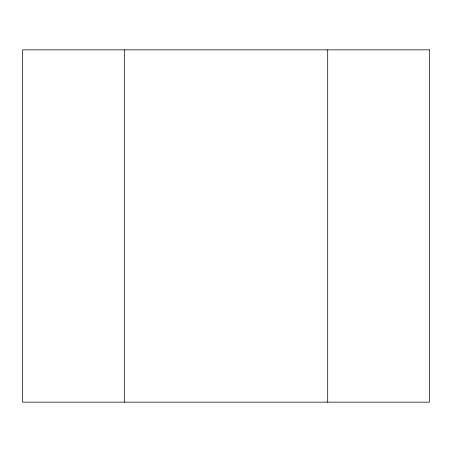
<?xml version="1.0" encoding="UTF-8"?>
<svg xmlns="http://www.w3.org/2000/svg" width="452" height="452" viewBox="0 0 452 452"><rect width="100%" height="100%" fill="white"/><g stroke="black" fill="none" stroke-linecap="round" stroke-linejoin="round"><path stroke-width="0.68" d="M327.7 49.85L327.7 402.15M124.3 49.85L124.3 402.15M429.4 49.85L22.6 49.85L22.6 402.15L429.4 402.15L429.4 49.85"/></g></svg>
